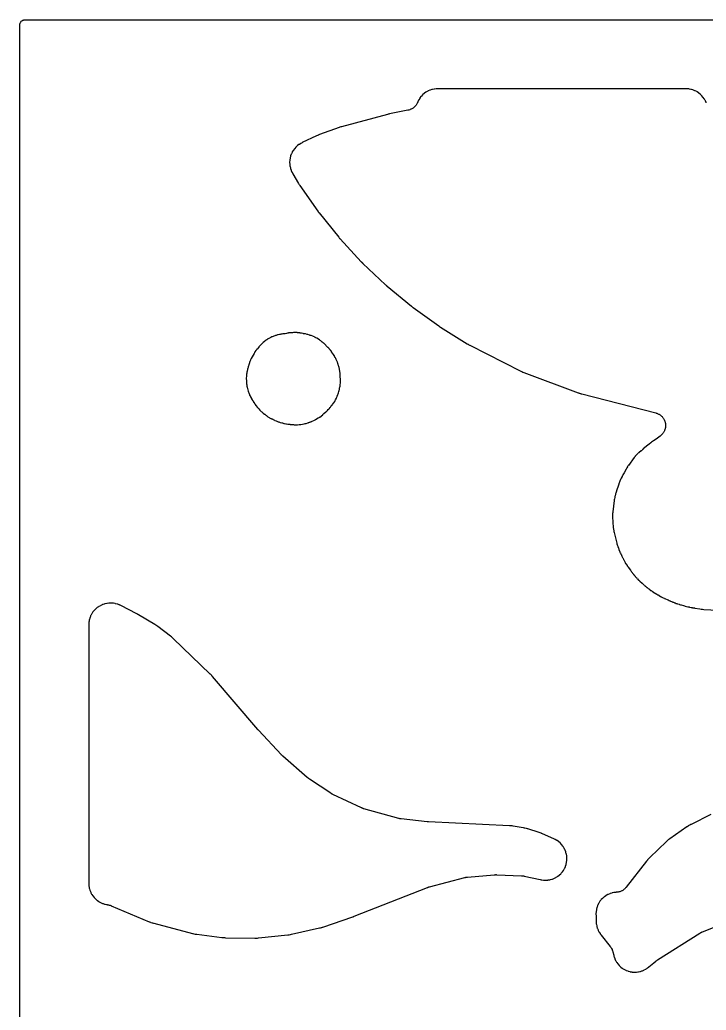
# Model space of a CAD drawing. Header units: millimetres. Extents: x 0 to 300, y 0 to 300.
# Drawn here: x -0.1 to 79.6, y 185.2 to 300.1 of the extents above; entities that cross this region are included whole.
import ezdxf

# ---------------------------------------------------------------- set-up
doc = ezdxf.new("R2010")
doc.units = ezdxf.units.MM
doc.layers.add('CUT', color=7, linetype='CONTINUOUS')

msp = doc.modelspace()

# ---------------------------------------------------------------- linework, layer by layer
at = {"layer": 'CUT'}
for points in [[(-0.0625, 1.4375), (-0.0625, 298.5625), (-0.0625, 299.4478), (-0.0589, 299.5212), (-0.0503, 299.5794), (-0.036, 299.6365), (-0.0162, 299.6918), (0.009, 299.745), (0.0392, 299.7954), (0.0743, 299.8427), (0.1137, 299.8863), (0.1573, 299.9257), (0.2046, 299.9608), (0.255, 299.991), (0.3082, 300.0162), (0.3635, 300.036), (0.4206, 300.0503), (0.4788, 300.0589), (0.5522, 300.0625), (1.4375, 300.0625), (2.5582, 300.0625), (141.9381, 300.0625), (154.5924, 300.0625), (193.2472, 300.0625)], [(79.6094, 290.4241), (79.5888, 290.4782), (79.5155, 290.6459), (79.4897, 290.6978), (79.4005, 290.8577), (79.3699, 290.9068), (79.2658, 291.0574), (79.2305, 291.1033), (79.1123, 291.2431), (79.0729, 291.2855), (78.9417, 291.4133), (78.8984, 291.4516), (78.7555, 291.5661), (78.7087, 291.6001), (78.5554, 291.7004), (78.5055, 291.7297), (78.3434, 291.8147), (78.2908, 291.839), (78.1212, 291.908), (78.0666, 291.9272), (77.8912, 291.9795), (77.8349, 291.9933), (77.6553, 292.0285), (77.598, 292.0368), (77.4132, 292.0547), (77.3843, 292.0568), (77.3278, 292.0595), (77.3134, 292.0601), (77.2193, 292.0623), (77.2048, 292.0625), (77.1853, 292.0625), (48.4934, 292.0625), (48.4781, 292.0623), (48.3785, 292.0598), (48.3632, 292.0592), (48.3035, 292.0561), (48.2729, 292.0538), (48.0775, 292.0337), (48.017, 292.0244), (47.8273, 291.9851), (47.768, 291.9696), (47.5833, 291.9111), (47.5259, 291.8897), (47.3482, 291.8127), (47.2932, 291.7855), (47.1243, 291.6908), (47.0724, 291.6581), (46.914, 291.5467), (46.8657, 291.5089), (46.7195, 291.3819), (46.6753, 291.3394), (46.5428, 291.1981), (46.5032, 291.1513), (46.3858, 290.9972), (46.3512, 290.9466), (46.2501, 290.7814), (46.2209, 290.7276), (46.136, 290.5504), (46.1235, 290.5225), (46.1088, 290.4873), (46.0908, 290.447), (46.056, 290.3741), (46.0142, 290.2965), (45.9839, 290.2462), (45.9347, 290.173), (45.8996, 290.126), (45.8435, 290.0579), (45.804, 290.0145), (45.7415, 289.9524), (45.6979, 289.913), (45.6296, 289.8573), (45.5824, 289.8224), (45.5089, 289.7736), (45.4585, 289.7435), (45.3807, 289.7021), (45.3276, 289.6771), (45.246, 289.6435), (45.1907, 289.6238), (45.1063, 289.5984), (45.0279, 289.5789), (44.9849, 289.5693), (42.8603, 289.1502), (42.8508, 289.1482), (42.7846, 289.134), (42.7744, 289.1318), (42.6923, 289.1127), (42.6824, 289.1103), (42.6177, 289.0941), (42.6072, 289.0913), (37.2899, 287.6563), (37.2778, 287.6529), (37.1998, 287.6301), (37.1878, 287.6264), (37.0905, 287.5958), (37.0786, 287.5919), (37.0016, 287.5658), (36.9898, 287.5617), (34.7249, 286.7427), (34.711, 286.7374), (34.6207, 286.7022), (34.6069, 286.6966), (34.4948, 286.6497), (34.4811, 286.6437), (34.3927, 286.6041), (34.3792, 286.5978), (32.7305, 285.8088), (32.7304, 285.8088), (32.7173, 285.8023), (32.6327, 285.7593), (32.6198, 285.7525), (32.5696, 285.7255), (32.5443, 285.711), (32.3842, 285.6142), (32.3358, 285.5816), (32.1879, 285.4713), (32.1429, 285.4342), (32.0064, 285.31), (31.9652, 285.2687), (31.8415, 285.1318), (31.8045, 285.0867), (31.6946, 284.9385), (31.6621, 284.89), (31.5672, 284.7318), (31.5396, 284.6803), (31.4605, 284.5137), (31.438, 284.4598), (31.3755, 284.2862), (31.3584, 284.2304), (31.3129, 284.0516), (31.3013, 283.9944), (31.2735, 283.812), (31.2675, 283.754), (31.2576, 283.5697), (31.2572, 283.5114), (31.2652, 283.327), (31.2706, 283.2689), (31.2964, 283.0862), (31.3074, 283.0289), (31.3508, 282.8496), (31.3673, 282.7936), (31.428, 282.6194), (31.4499, 282.5653), (31.5282, 282.3954), (31.5411, 282.3692), (31.5675, 282.3187), (31.5744, 282.3058), (31.6203, 282.2228), (31.6275, 282.2102), (32.2871, 281.0837), (32.2933, 281.0734), (32.3341, 281.0068), (32.3405, 280.9966), (32.3934, 280.914), (32.4, 280.904), (32.4434, 280.8391), (32.4502, 280.8291), (32.4503, 280.8291), (34.5184, 277.869), (34.524, 277.8611), (34.5634, 277.8066), (34.5695, 277.7983), (34.6197, 277.7313), (34.6259, 277.7232), (34.6665, 277.6709), (34.6732, 277.6624), (36.9479, 274.8392), (36.954, 274.8318), (36.9969, 274.7803), (37.0035, 274.7724), (37.0581, 274.7091), (37.0648, 274.7015), (37.1087, 274.6522), (37.116, 274.6442), (39.5735, 271.9873), (39.5801, 271.9803), (39.6261, 271.9322), (39.6332, 271.9248), (39.6916, 271.8657), (39.6987, 271.8586), (39.7456, 271.8127), (39.7534, 271.8053), (42.3885, 269.3179), (42.3955, 269.3115), (42.4442, 269.2669), (42.4518, 269.2601), (42.5135, 269.2056), (42.521, 269.1991), (42.5704, 269.1568), (42.5786, 269.15), (45.3863, 266.8358), (45.3936, 266.8299), (45.4446, 266.7892), (45.4525, 266.783), (45.5169, 266.7333), (45.5248, 266.7273), (45.5763, 266.6889), (45.5848, 266.6827), (48.56, 264.5457), (48.5675, 264.5403), (48.6203, 264.5036), (48.6285, 264.498), (48.6952, 264.4533), (48.7033, 264.448), (48.7565, 264.4135), (48.7653, 264.4079), (51.8659, 262.4752), (51.8773, 262.4683), (51.9514, 262.4244), (51.9629, 262.4178), (52.0571, 262.3646), (52.0688, 262.3583), (52.1448, 262.3176), (52.1565, 262.3115), (58.0742, 259.3132), (58.0889, 259.306), (58.1852, 259.2605), (58.2002, 259.2537), (58.3226, 259.1998), (58.3377, 259.1934), (58.4363, 259.1532), (58.4516, 259.1473), (64.7625, 256.7743), (64.7779, 256.7687), (64.8787, 256.7339), (64.8942, 256.7288), (65.0218, 256.6886), (65.0375, 256.6839), (65.14, 256.6547), (65.1559, 256.6504), (73.7416, 254.4551), (73.7841, 254.4431), (73.8614, 254.4193), (73.9444, 254.3891), (73.9987, 254.3664), (74.0783, 254.3282), (74.13, 254.3002), (74.2055, 254.2544), (74.2543, 254.2215), (74.325, 254.1686), (74.3702, 254.1311), (74.4354, 254.0714), (74.4767, 254.0296), (74.5357, 253.9639), (74.5728, 253.9183), (74.6251, 253.8471), (74.6575, 253.798), (74.7025, 253.722), (74.73, 253.67), (74.7673, 253.59), (74.7895, 253.5356), (74.8189, 253.4523), (74.8357, 253.3959), (74.8567, 253.3101), (74.8679, 253.2524), (74.8804, 253.165), (74.8859, 253.1064), (74.8897, 253.0182), (74.8894, 252.9594), (74.8847, 252.8712), (74.8786, 252.8127), (74.8652, 252.7254), (74.8534, 252.6678), (74.8315, 252.5823), (74.8142, 252.5261), (74.784, 252.4431), (74.7612, 252.3889), (74.7231, 252.3092), (74.6951, 252.2575), (74.6493, 252.182), (74.6164, 252.1333), (74.5634, 252.0626), (74.5258, 252.0174), (74.4662, 251.9522), (74.4244, 251.9109), (74.3587, 251.8519), (74.2958, 251.8009), (74.2609, 251.7739), (73.7871, 251.4263), (73.485, 251.2254), (73.4702, 251.2153), (73.3756, 251.1482), (73.3611, 251.1376), (73.2449, 251.0499), (73.2308, 251.039), (73.1402, 250.9663), (73.1265, 250.9549), (73.015, 250.8599), (72.7743, 250.6833), (72.7638, 250.6755), (72.6964, 250.6237), (72.6861, 250.6157), (72.6463, 250.5837), (72.6263, 250.5669), (72.4986, 250.4549), (72.4794, 250.4372), (72.4589, 250.4176), (72.4443, 250.405), (72.3, 250.2736), (72.2782, 250.2528), (72.2369, 250.2112), (72.2264, 250.2004), (72.1644, 250.1348), (72.0943, 250.075), (72.0861, 250.068), (72.0526, 250.0383), (71.8165, 249.8559), (71.8056, 249.8472), (71.7352, 249.7902), (71.7245, 249.7813), (71.683, 249.7461), (71.6622, 249.7275), (71.5315, 249.6057), (71.4926, 249.5658), (71.3739, 249.4324), (71.3558, 249.4111), (71.3216, 249.3688), (71.3129, 249.3579), (71.2576, 249.2862), (71.2492, 249.2751), (70.5698, 248.3515), (70.5628, 248.3417), (70.5175, 248.2775), (70.5106, 248.2676), (70.4842, 248.2284), (70.4711, 248.2081), (70.3885, 248.0745), (70.3762, 248.0537), (70.353, 248.0125), (70.3471, 248.0019), (70.3099, 247.9327), (70.3043, 247.922), (70.0977, 247.5184), (69.9464, 247.2735), (69.9382, 247.26), (69.8865, 247.1712), (69.8788, 247.1574), (69.8491, 247.1033), (69.8347, 247.0752), (69.7457, 246.8901), (69.7327, 246.8613), (69.7264, 246.846), (69.7089, 246.8134), (69.7018, 246.7998), (69.6749, 246.7463), (69.6618, 246.7185), (69.5813, 246.536), (69.5696, 246.5076), (69.5483, 246.4515), (69.543, 246.4371), (69.5099, 246.343), (69.505, 246.3284), (69.4749, 246.2355), (69.4738, 246.2325), (69.4696, 246.2202), (69.4678, 246.2149), (69.4588, 246.1887), (69.4513, 246.1653), (69.4504, 246.1624), (69.4429, 246.1398), (69.4389, 246.1274), (69.4174, 246.0577), (69.2115, 245.4211), (69.2024, 245.3957), (69.1969, 245.3796), (69.1627, 245.2744), (69.1576, 245.2581), (69.1466, 245.2207), (69.1292, 245.1667), (69.1248, 245.1526), (69.0975, 245.0607), (69.0935, 245.0465), (69.0785, 244.9908), (69.0715, 244.9621), (69.0525, 244.875), (69.0415, 244.8392), (69.0377, 244.8264), (69.014, 244.7431), (69.0105, 244.7302), (68.9974, 244.6798), (68.9912, 244.6539), (68.9551, 244.4846), (68.9501, 244.4584), (68.9415, 244.4071), (68.9394, 244.3939), (68.927, 244.3082), (68.9253, 244.295), (68.7654, 242.9866), (68.7639, 242.973), (68.7552, 242.8848), (68.754, 242.8713), (68.7499, 242.8181), (68.7485, 242.7909), (68.7431, 242.6138), (68.7428, 242.5866), (68.7436, 242.5333), (68.744, 242.5197), (68.7473, 242.4311), (68.748, 242.4175), (68.8246, 241.1468), (68.8256, 241.1331), (68.8331, 241.0437), (68.8344, 241.0299), (68.8401, 240.9763), (68.8437, 240.949), (68.8709, 240.7717), (68.8757, 240.7445), (68.8863, 240.6917), (68.8892, 240.6782), (68.9089, 240.5907), (68.9121, 240.5772), (69.2186, 239.3476), (69.2221, 239.3341), (69.2461, 239.2465), (69.25, 239.2331), (69.2656, 239.1808), (69.2742, 239.1542), (69.3343, 238.983), (69.3442, 238.9568), (69.3646, 238.9062), (69.37, 238.8933), (69.406, 238.81), (69.4117, 238.7972), (69.4322, 238.7526), (69.451, 238.6895), (69.4555, 238.675), (69.4739, 238.6188), (69.484, 238.5902), (69.5545, 238.4063), (69.5661, 238.3783), (69.59, 238.3242), (69.5963, 238.3104), (69.6384, 238.2213), (69.6451, 238.2077), (69.7157, 238.0677), (69.7357, 238.0264), (69.7485, 238.0015), (69.757, 237.9858), (69.7661, 237.9678), (69.7936, 237.8952), (69.7982, 237.8836), (69.8163, 237.8387), (69.8261, 237.8158), (69.8917, 237.6708), (69.914, 237.6265), (69.9914, 237.4874), (70.0039, 237.466), (70.0293, 237.4246), (70.0359, 237.4141), (70.0794, 237.3462), (70.0802, 237.345), (70.204, 237.0994), (70.211, 237.086), (70.2574, 236.9995), (70.2647, 236.9863), (70.2938, 236.935), (70.3094, 236.9092), (70.415, 236.7437), (70.4318, 236.7187), (70.466, 236.6706), (70.4749, 236.6584), (70.5338, 236.5799), (70.543, 236.5679), (70.8279, 236.2072), (70.853, 236.1658), (70.8603, 236.154), (70.9085, 236.0784), (70.916, 236.0668), (70.946, 236.022), (70.9619, 235.9994), (71.067, 235.8571), (71.1018, 235.8142), (71.1304, 235.7822), (71.1453, 235.7612), (71.1548, 235.7482), (71.1924, 235.6981), (71.2124, 235.6729), (71.3464, 235.513), (71.3677, 235.489), (71.4105, 235.4432), (71.4216, 235.4316), (71.4948, 235.3572), (71.5063, 235.346), (71.5178, 235.3349), (71.5651, 235.2779), (71.5746, 235.2667), (71.6123, 235.2235), (71.6322, 235.2018), (71.7645, 235.0643), (71.7854, 235.0437), (71.8272, 235.0044), (71.838, 234.9944), (71.9091, 234.9307), (71.9201, 234.921), (72.1656, 234.7116), (72.4165, 234.4701), (72.4262, 234.4611), (72.4894, 234.4028), (72.4992, 234.394), (72.538, 234.3598), (72.5582, 234.3428), (72.6921, 234.235), (72.713, 234.2189), (72.7546, 234.1883), (72.7654, 234.1806), (72.8357, 234.1312), (72.8467, 234.1237), (72.8827, 234.0996), (72.9345, 234.0554), (72.9437, 234.0477), (73.004, 233.9983), (73.0134, 233.9908), (73.0502, 233.9618), (73.0694, 233.9473), (73.1957, 233.8559), (73.2154, 233.8423), (73.2545, 233.8163), (73.2646, 233.8098), (73.3304, 233.7679), (73.3406, 233.7616), (73.3732, 233.7417), (73.4004, 233.7243), (73.4134, 233.7161), (73.8698, 233.439), (74.0037, 233.3494), (74.0143, 233.3425), (74.0836, 233.2982), (74.0943, 233.2915), (74.1366, 233.2657), (74.1584, 233.253), (74.3023, 233.1734), (74.3247, 233.1616), (74.3429, 233.1525), (74.3888, 233.1257), (74.3986, 233.1202), (74.4418, 233.096), (74.4629, 233.0848), (74.5955, 233.0174), (74.6162, 233.0074), (74.6266, 233.0026), (74.6267, 233.0025), (74.7491, 232.9447), (74.7681, 232.9361), (75.1829, 232.7574), (75.2911, 232.7013), (75.301, 232.6963), (75.3697, 232.6622), (75.38, 232.6573), (75.4255, 232.6358), (75.4476, 232.6259), (75.5868, 232.5669), (75.6085, 232.5582), (75.6463, 232.5439), (75.6567, 232.5401), (75.7281, 232.5146), (75.7397, 232.5105), (75.8173, 232.4846), (75.8922, 232.4544), (75.9053, 232.4493), (75.9202, 232.4436), (75.9275, 232.4406), (75.9375, 232.4364), (75.9817, 232.4184), (76.0031, 232.4102), (76.1378, 232.3615), (76.1587, 232.3543), (76.1952, 232.3426), (76.2052, 232.3395), (76.274, 232.3187), (76.2852, 232.3155), (76.2992, 232.3115), (76.3143, 232.3062), (76.4832, 232.2501), (76.5041, 232.2436), (76.6403, 232.2039), (76.6613, 232.1981), (76.7103, 232.1858), (76.9647, 232.1006), (76.9853, 232.0941), (77.1194, 232.0546), (77.1402, 232.0488), (77.3102, 232.0052), (77.3311, 232.0003), (77.4678, 231.9704), (77.4889, 231.9662), (77.6293, 231.9407), (77.6796, 231.9283), (77.6979, 231.9241), (77.8477, 231.892), (77.8661, 231.8883), (77.9862, 231.8665), (78.0047, 231.8635), (78.0329, 231.8592), (78.0335, 231.8591), (78.2198, 231.8308), (78.2434, 231.8278), (78.2955, 231.82), (78.8657, 231.7167), (78.8841, 231.7136), (79.0044, 231.6957), (79.023, 231.6932), (79.1745, 231.6754), (79.1931, 231.6735), (79.3143, 231.6631), (79.333, 231.6618), (80.9527, 231.5734)], [(80.1591, 207.8573), (77.8477, 206.7112), (77.8283, 206.7012), (77.7035, 206.6335), (77.6845, 206.6228), (77.5312, 206.5323), (77.5126, 206.5208), (77.393, 206.4443), (77.3749, 206.4322), (75.3881, 205.0555), (75.3783, 205.0485), (75.3148, 205.0027), (75.3052, 204.9955), (75.2676, 204.9672), (75.2486, 204.9523), (75.1276, 204.8531), (75.1093, 204.8375), (75.0741, 204.8062), (75.0651, 204.7982), (75.0077, 204.745), (74.9989, 204.7367), (73.0481, 202.8581), (73.0329, 202.843), (72.936, 202.7428), (72.9214, 202.7271), (72.8045, 202.5972), (72.7904, 202.581), (72.701, 202.4742), (72.6875, 202.4575), (70.3332, 199.432), (70.3062, 199.399), (70.2554, 199.3397), (70.1968, 199.2776), (70.156, 199.2382), (70.0918, 199.182), (70.0474, 199.1466), (69.9783, 199.0967), (69.9307, 199.0657), (69.8571, 199.0226), (69.8068, 198.9962), (69.7295, 198.9602), (69.6769, 198.9387), (69.5966, 198.9103), (69.5422, 198.8938), (69.4595, 198.8731), (69.4038, 198.8619), (69.3195, 198.8491), (69.2418, 198.841), (69.1992, 198.8376), (69.1701, 198.8359), (69.1399, 198.8335), (68.947, 198.8128), (68.8872, 198.8033), (68.7, 198.7639), (68.6415, 198.7485), (68.4591, 198.6904), (68.4025, 198.6691), (68.2269, 198.5929), (68.1727, 198.5661), (68.0057, 198.4726), (67.9545, 198.4404), (67.7978, 198.3306), (67.75, 198.2934), (67.6052, 198.1683), (67.5614, 198.1265), (67.4299, 197.9875), (67.3906, 197.9415), (67.2738, 197.7899), (67.2393, 197.7402), (67.1384, 197.5776), (67.1091, 197.5247), (67.025, 197.3528), (67.0012, 197.2971), (66.9349, 197.1176), (66.9168, 197.0599), (66.8689, 196.8746), (66.8567, 196.8153), (66.8277, 196.6262), (66.8216, 196.566), (66.8118, 196.3749), (66.8117, 196.3144), (66.8214, 196.1206), (66.8237, 196.0904), (66.8333, 195.9951), (66.8352, 195.9729), (66.8385, 195.9297), (66.8399, 195.8978), (66.8404, 195.8871), (66.8408, 195.882), (66.8408, 195.879), (66.8411, 195.8692), (66.8424, 195.8133), (66.8414, 195.7504), (66.8403, 195.7161), (66.8393, 195.6975), (66.8387, 195.6834), (66.8368, 195.6165), (66.8361, 195.5955), (66.836, 195.567), (66.8361, 195.5622), (66.8359, 195.5557), (66.8363, 195.5316), (66.8355, 195.4074), (66.8379, 195.3493), (66.8545, 195.1661), (66.8625, 195.1085), (66.8968, 194.9278), (66.9104, 194.8712), (66.962, 194.6946), (66.981, 194.6396), (67.0494, 194.4689), (67.0737, 194.416), (67.1583, 194.2527), (67.1876, 194.2024), (67.2891, 194.046), (67.3055, 194.022), (67.3387, 193.9759), (67.3473, 193.9641), (67.4044, 193.8888), (67.4133, 193.8773), (68.4688, 192.5513), (68.498, 192.5125), (68.5496, 192.44), (68.6016, 192.358), (68.6331, 192.3016), (68.6759, 192.2144), (68.7012, 192.1549), (68.7344, 192.0636), (68.7602, 191.9785), (68.773, 191.9316), (68.8706, 191.5336), (68.8742, 191.5196), (68.8987, 191.4291), (68.9026, 191.4152), (68.9187, 191.3612), (68.9276, 191.3337), (68.9886, 191.1592), (69.0103, 191.1057), (69.0868, 190.9401), (69.1135, 190.889), (69.2055, 190.7315), (69.237, 190.6831), (69.3437, 190.5352), (69.3797, 190.4901), (69.5002, 190.3531), (69.5403, 190.3117), (69.6734, 190.1869), (69.7173, 190.1495), (69.8618, 190.0381), (69.9091, 190.0051), (70.0636, 189.9081), (70.1138, 189.8798), (70.2769, 189.798), (70.3297, 189.7747), (70.4998, 189.709), (70.5546, 189.6908), (70.7303, 189.6418), (70.7865, 189.6289), (70.9661, 189.597), (71.0234, 189.5896), (71.2052, 189.5751), (71.2628, 189.5732), (71.4452, 189.5762), (71.5028, 189.5799), (71.6841, 189.6004), (71.741, 189.6096), (71.9195, 189.6474), (71.9753, 189.6621), (72.1493, 189.7168), (72.2034, 189.7368), (72.3714, 189.808), (72.4233, 189.8331), (72.5836, 189.9201), (72.633, 189.95), (72.7863, 190.0534), (72.8098, 190.0701), (72.8549, 190.1039), (72.8664, 190.1126), (72.9402, 190.1706), (72.9514, 190.1796), (73.7297, 190.8215), (73.7406, 190.8304), (73.7664, 190.851), (73.7775, 190.8597), (73.7911, 190.8703), (73.8024, 190.8788), (73.8288, 190.8986), (73.8401, 190.907), (73.8533, 190.9165), (73.8648, 190.9247), (73.8918, 190.9436), (73.9034, 190.9516), (73.9177, 190.9613), (73.9294, 190.9691), (73.957, 190.9872), (73.9689, 190.9948), (78.8663, 194.0934), (78.8756, 194.0992), (78.8901, 194.1081), (78.9143, 194.1225), (78.947, 194.1413), (78.9764, 194.1574), (78.9999, 194.1698), (79.0134, 194.1767), (79.0185, 194.1793), (79.0482, 194.1935), (79.1147, 194.2241), (79.1551, 194.2414), (79.1688, 194.2469), (79.1791, 194.2509), (81.9372, 195.3173)]]:
    msp.add_lwpolyline(points, dxfattribs=at)
for points in [[(26.5153, 256.7676), (26.5887, 256.5812), (26.6146, 256.5243), (26.7071, 256.3464), (26.7222, 256.3191), (26.7502, 256.2714), (26.7548, 256.2612), (26.7638, 256.2436), (26.7705, 256.2286), (26.8559, 256.0597), (26.8855, 256.0077), (26.9887, 255.846), (27.0054, 255.8212), (27.0393, 255.7735), (27.0481, 255.7614), (27.0545, 255.7529), (27.0656, 255.7314), (27.0722, 255.7189), (27.0987, 255.6705), (27.1129, 255.646), (27.2072, 255.4912), (27.2388, 255.4443), (27.3458, 255.301), (27.3818, 255.2574), (27.5034, 255.123), (27.5229, 255.1025), (27.5388, 255.0865), (27.6471, 254.9525), (27.6855, 254.9094), (27.8007, 254.792), (27.806, 254.786), (27.8457, 254.7449), (27.9659, 254.632), (27.9716, 254.626), (28.0128, 254.5868), (28.1485, 254.4692), (28.1932, 254.4341), (28.3414, 254.3285), (28.365, 254.3126), (28.4109, 254.283), (28.4176, 254.2769), (28.4276, 254.268), (28.4929, 254.2109), (28.503, 254.2022), (28.543, 254.1687), (28.5639, 254.1521), (28.6999, 254.0483), (28.7437, 254.0179), (28.8864, 253.9278), (28.9328, 253.9014), (29.085, 253.8233), (29.109, 253.8117), (29.1564, 253.79), (29.1686, 253.7845), (29.2483, 253.7502), (29.2606, 253.745), (29.265, 253.7433), (29.3045, 253.7188), (29.329, 253.7043), (29.4884, 253.6156), (29.5393, 253.5904), (29.7041, 253.5182), (29.7538, 253.4991), (29.9194, 253.4343), (29.9735, 253.416), (29.9885, 253.4118), (30.1389, 253.36), (30.1944, 253.3438), (30.3596, 253.3042), (30.3884, 253.2941), (30.4154, 253.2853), (30.5896, 253.2333), (30.6447, 253.2196), (30.8206, 253.1847), (30.8767, 253.1764), (31.0576, 253.158), (31.0859, 253.1558), (31.1412, 253.1528), (31.1554, 253.1522), (31.1794, 253.1515), (31.2049, 253.1464), (31.2196, 253.1436), (31.277, 253.1335), (31.3065, 253.1291), (31.4964, 253.1055), (31.556, 253.1011), (31.656, 253.0987), (31.7199, 253.093), (31.7769, 253.0908), (31.8663, 253.0914), (31.89, 253.09), (32.0893, 253.083), (32.1515, 253.084), (32.3505, 253.0977), (32.3815, 253.1006), (32.4418, 253.1079), (32.4573, 253.11), (32.5573, 253.1248), (32.5727, 253.1272), (32.9414, 253.1914), (32.9573, 253.1944), (33.0598, 253.2151), (33.0755, 253.2185), (33.1367, 253.2326), (33.1679, 253.2406), (33.3689, 253.2984), (33.3996, 253.3081), (33.4589, 253.3286), (33.474, 253.3341), (33.5719, 253.371), (33.5869, 253.3768), (33.7309, 253.4355), (33.7651, 253.4476), (33.7798, 253.4531), (33.8368, 253.475), (33.8657, 253.487), (34.0514, 253.5697), (34.0797, 253.5832), (34.1341, 253.6109), (34.148, 253.6182), (34.2374, 253.6667), (34.251, 253.6743), (34.5856, 253.8674), (34.5979, 253.8747), (34.6773, 253.9231), (34.6895, 253.9307), (34.7365, 253.9609), (34.7602, 253.9769), (34.9096, 254.0833), (34.9545, 254.1187), (35.0931, 254.2388), (35.1143, 254.258), (35.1547, 254.2966), (35.1649, 254.3066), (35.2306, 254.3723), (35.2406, 254.3826), (35.2435, 254.3856), (35.2612, 254.3982), (35.2841, 254.4154), (35.4285, 254.529), (35.4717, 254.5665), (35.4815, 254.5758), (35.4844, 254.5784), (35.5243, 254.6167), (35.6028, 254.6916), (35.6081, 254.6972), (35.6152, 254.704), (35.6546, 254.7457), (35.7338, 254.8379), (35.7895, 254.8909), (35.8298, 254.9331), (35.9503, 255.0724), (35.9863, 255.1182), (36.0943, 255.2707), (36.1105, 255.2948), (36.1129, 255.2986), (36.1705, 255.362), (36.1802, 255.373), (36.2176, 255.4164), (36.2363, 255.439), (36.352, 255.5871), (36.3859, 255.6351), (36.4866, 255.7938), (36.5017, 255.8189), (36.53, 255.8687), (36.5371, 255.8815), (36.5822, 255.9655), (36.589, 255.9785), (36.6874, 256.1733), (36.6943, 256.1875), (36.7383, 256.2806), (36.7449, 256.295), (36.7698, 256.3516), (36.7818, 256.3809), (36.8547, 256.5732), (36.8652, 256.6031), (36.884, 256.662), (36.8886, 256.6771), (36.9174, 256.7759), (36.9216, 256.7912), (36.9596, 256.9359), (37.0028, 257.0737), (37.0073, 257.0888), (37.0353, 257.187), (37.0394, 257.2022), (37.0547, 257.2617), (37.0617, 257.2923), (37.102, 257.4925), (37.1074, 257.5235), (37.1164, 257.5842), (37.1185, 257.5998), (37.1307, 257.7012), (37.1324, 257.7169), (37.1522, 257.927), (37.1535, 257.9419), (37.1602, 258.0388), (37.161, 258.0537), (37.1636, 258.112), (37.1642, 258.1419), (37.1631, 258.3334), (37.1598, 258.393), (37.1397, 258.5834), (37.1358, 258.6131), (37.1351, 258.6178), (37.1372, 258.8062), (37.1344, 258.8701), (37.1148, 259.0742), (37.1109, 259.1059), (37.1016, 259.1677), (37.0991, 259.1835), (37.0809, 259.2859), (37.0779, 259.3016), (36.9922, 259.7188), (36.9889, 259.734), (36.9662, 259.8318), (36.9625, 259.8468), (36.9473, 259.9052), (36.9388, 259.935), (36.8784, 260.1265), (36.8683, 260.1557), (36.8472, 260.2123), (36.8417, 260.2267), (36.8041, 260.3199), (36.7982, 260.3341), (36.6939, 260.5749), (36.6882, 260.5877), (36.6503, 260.67), (36.6443, 260.6826), (36.6203, 260.7316), (36.6075, 260.7564), (36.6042, 260.7623), (36.5997, 260.7723), (36.5738, 260.8277), (36.5597, 260.8557), (36.464, 261.0351), (36.4485, 261.0624), (36.4169, 261.1147), (36.4087, 261.128), (36.3539, 261.2138), (36.3453, 261.2269), (36.1264, 261.5505), (36.1175, 261.5633), (36.0584, 261.646), (36.0492, 261.6586), (36.0124, 261.7073), (35.9929, 261.7317), (35.8623, 261.8872), (35.8416, 261.9106), (35.7999, 261.9552), (35.7891, 261.9664), (35.7179, 262.0389), (35.7068, 262.0499), (35.2081, 262.5312), (35.197, 262.5417), (35.124, 262.6087), (35.1126, 262.6188), (35.0677, 262.658), (35.0442, 262.6774), (34.8884, 262.7998), (34.864, 262.8181), (34.8154, 262.8524), (34.8028, 262.8611), (34.7204, 262.9162), (34.7076, 262.9245), (34.4122, 263.1115), (34.398, 263.1203), (34.3046, 263.1758), (34.2901, 263.1841), (34.2332, 263.2159), (34.2036, 263.2313), (34.011, 263.325), (33.9494, 263.3509), (33.7476, 263.4226), (33.7158, 263.4329), (33.6533, 263.4513), (33.6497, 263.4523), (33.6487, 263.4527), (33.6148, 263.4679), (33.5543, 263.4913), (33.3594, 263.5548), (33.2968, 263.5715), (33.0933, 263.6141), (33.0614, 263.6199), (32.9989, 263.6296), (32.9828, 263.6318), (32.8782, 263.645), (32.8621, 263.6468), (32.826, 263.6504), (32.6387, 263.6939), (32.6259, 263.6967), (32.5428, 263.7141), (32.53, 263.7167), (32.4798, 263.7261), (32.4541, 263.7303), (32.2882, 263.7538), (32.2363, 263.7589), (32.1964, 263.7611), (32.1857, 263.7623), (32.1175, 263.7664), (32.098, 263.7664), (32.0713, 263.7679), (32.0191, 263.7684), (31.9689, 263.7667), (31.9525, 263.7682), (31.901, 263.7706), (31.7378, 263.7713), (31.6862, 263.7692), (31.5708, 263.7597), (31.3974, 263.7575), (31.3309, 263.753), (31.119, 263.7267), (31.0861, 263.7216), (31.0221, 263.7101), (31.0057, 263.7069), (30.8997, 263.6846), (30.8835, 263.6809), (30.7483, 263.6486), (30.4654, 263.6169), (30.4494, 263.6148), (30.3455, 263.6003), (30.3296, 263.5979), (30.2675, 263.5875), (30.2358, 263.5814), (30.1442, 263.5609), (30.1406, 263.5604), (30.0915, 263.5523), (30.0665, 263.5477), (29.9066, 263.5144), (29.8572, 263.5019), (29.7007, 263.4552), (29.6764, 263.4474), (29.6294, 263.4312), (29.6174, 263.4269), (29.5397, 263.3982), (29.5278, 263.3937), (29.2148, 263.2705), (29.1981, 263.2636), (29.0905, 263.2175), (29.0741, 263.2102), (29.0103, 263.1806), (28.9781, 263.1644), (28.7722, 263.0532), (28.741, 263.0352), (28.6813, 262.9981), (28.6662, 262.9884), (28.5686, 262.9238), (28.5537, 262.9136), (28.528, 262.8954), (28.5151, 262.886), (28.4315, 262.8235), (28.4188, 262.8138), (28.3696, 262.7749), (28.345, 262.7543), (28.1906, 262.6184), (28.1448, 262.5734), (28.0732, 262.4953), (28.0346, 262.4656), (27.9841, 262.422), (27.8301, 262.2735), (27.8068, 262.2497), (27.7625, 262.2019), (27.7513, 262.1895), (27.6797, 262.108), (27.6689, 262.0953), (27.4704, 261.8558), (27.4612, 261.8444), (27.4022, 261.7696), (27.3932, 261.758), (27.3589, 261.7122), (27.3419, 261.6883), (27.2353, 261.5306), (27.2194, 261.5059), (27.1897, 261.457), (27.1823, 261.4444), (27.1349, 261.3618), (27.1277, 261.349), (26.8104, 260.7637), (26.8037, 260.751), (26.7612, 260.6679), (26.7548, 260.6551), (26.7305, 260.6046), (26.7187, 260.5785), (26.6459, 260.4068), (26.6353, 260.3801), (26.6159, 260.3275), (26.6111, 260.314), (26.5809, 260.2258), (26.5765, 260.2121), (26.5473, 260.1196), (26.5292, 260.0713), (26.5267, 260.0642), (26.5085, 260.0158), (26.5034, 260.0017), (26.4712, 259.9097), (26.4665, 259.8954), (26.4486, 259.8396), (26.4401, 259.8108), (26.3899, 259.6225), (26.3829, 259.5933), (26.379, 259.5751), (26.3785, 259.5734), (26.3635, 259.5159), (26.3566, 259.4862), (26.3165, 259.2924), (26.3111, 259.2624), (26.302, 259.2036), (26.3008, 259.195), (26.2798, 259.0653), (26.2756, 259.0339), (26.2689, 258.9725), (26.2674, 258.9568), (26.2596, 258.8608), (26.2527, 258.8096), (26.2508, 258.7938), (26.2441, 258.7317), (26.2415, 258.6998), (26.2303, 258.4922), (26.2294, 258.4602), (26.2294, 258.3977), (26.2296, 258.3817), (26.2323, 258.2778), (26.2329, 258.2618), (26.2481, 257.9737), (26.2492, 257.9574), (26.2577, 257.8514), (26.2592, 257.8352), (26.2661, 257.7717), (26.2705, 257.7393), (26.3047, 257.5297), (26.3108, 257.4976), (26.3245, 257.4352), (26.3282, 257.4193), (26.3538, 257.3162), (26.358, 257.3004), (26.4464, 256.982), (26.4508, 256.967), (26.4805, 256.8698), (26.4853, 256.8549), (26.5046, 256.797)], [(7.9454, 199.7305), (7.9636, 199.5444), (7.972, 199.4867), (8.0077, 199.3058), (8.0217, 199.2492), (8.0748, 199.0725), (8.0942, 199.0176), (8.1642, 198.8469), (8.1889, 198.7941), (8.2751, 198.6311), (8.3048, 198.5809), (8.4064, 198.427), (8.4409, 198.3799), (8.557, 198.2366), (8.5958, 198.1931), (8.7253, 198.0618), (8.7682, 198.0223), (8.9098, 197.9041), (8.9563, 197.8689), (9.1087, 197.7651), (9.1584, 197.7346), (9.3202, 197.646), (9.3727, 197.6205), (9.5422, 197.5481), (9.5969, 197.5278), (9.7727, 197.4722), (9.8291, 197.4573), (10.012, 197.4185), (10.0407, 197.4131), (10.0969, 197.404), (10.1114, 197.4018), (10.1423, 197.3976), (10.1529, 197.3961), (10.1776, 197.3924), (10.1806, 197.3919), (10.2306, 197.3825), (10.3174, 197.3637), (10.4113, 197.3378), (10.4913, 197.3111), (10.5461, 197.2908), (10.5506, 197.2889), (10.5616, 197.2844), (14.9722, 195.4157), (14.9924, 195.4076), (15.1247, 195.3572), (15.1452, 195.3498), (15.3132, 195.2926), (15.334, 195.2859), (15.4695, 195.2452), (15.4905, 195.2393), (19.9905, 194.0638), (20.0094, 194.0592), (20.1329, 194.0312), (20.152, 194.0272), (20.308, 193.9971), (20.3272, 193.9937), (20.4522, 193.9738), (20.4715, 193.971), (23.4024, 193.601), (23.419, 193.5991), (23.5276, 193.5885), (23.5443, 193.5871), (23.6808, 193.5775), (23.6976, 193.5766), (23.8065, 193.5721), (23.8233, 193.5716), (27.2152, 193.5251), (27.2328, 193.5251), (27.3475, 193.5269), (27.3651, 193.5274), (27.5089, 193.5339), (27.5265, 193.535), (27.6408, 193.5435), (27.6584, 193.5451), (31.0475, 193.8985), (31.065, 193.9006), (31.1786, 193.9158), (31.196, 193.9184), (31.3379, 193.9417), (31.3552, 193.9448), (31.4677, 193.9667), (31.4849, 193.9703), (34.7132, 194.697), (34.7287, 194.7007), (34.8292, 194.7262), (34.8446, 194.7303), (34.9698, 194.7656), (34.9851, 194.7701), (35.084, 194.8008), (35.0992, 194.8057), (38.5841, 195.9906), (38.5904, 195.9928), (38.6346, 196.0084), (38.6414, 196.0108), (38.6962, 196.0309), (38.7029, 196.0333), (38.746, 196.0497), (38.753, 196.0524), (47.2413, 199.3975), (47.2538, 199.4024), (47.283, 199.4134), (47.2956, 199.418), (47.311, 199.4235), (47.3236, 199.428), (47.3532, 199.4381), (47.3659, 199.4424), (47.3805, 199.4472), (47.3933, 199.4513), (47.4232, 199.4605), (47.436, 199.4644), (47.4517, 199.469), (47.4646, 199.4727), (47.4947, 199.4811), (47.5076, 199.4846), (51.5899, 200.5544), (51.5992, 200.5567), (51.6136, 200.5604), (51.6375, 200.566), (51.6697, 200.5731), (51.6983, 200.579), (51.7211, 200.5833), (51.7342, 200.5857), (51.739, 200.5865), (51.7674, 200.5909), (51.8307, 200.5998), (51.8688, 200.6043), (51.8817, 200.6056), (51.8912, 200.6064), (55.0096, 200.8752), (55.0238, 200.8764), (55.0571, 200.8787), (55.0713, 200.8796), (55.0887, 200.8805), (55.103, 200.8812), (55.1363, 200.8825), (55.1506, 200.8829), (55.167, 200.8833), (55.1813, 200.8835), (55.2146, 200.8837), (55.2289, 200.8837), (55.2463, 200.8835), (55.2606, 200.8833), (55.2939, 200.8824), (55.3082, 200.882), (58.1712, 200.7644), (58.1811, 200.764), (58.1966, 200.7632), (58.2221, 200.7615), (58.2562, 200.7587), (58.2865, 200.7558), (58.3105, 200.753), (58.3242, 200.7513), (58.3293, 200.7507), (58.3589, 200.7463), (58.4245, 200.7355), (58.4637, 200.7282), (58.4769, 200.7254), (58.4866, 200.7233), (60.3386, 200.3125), (60.3529, 200.3095), (60.4467, 200.2911), (60.4611, 200.2885), (60.5177, 200.2788), (60.5468, 200.2746), (60.7338, 200.252), (60.7925, 200.2478), (60.9782, 200.2436), (61.037, 200.2452), (61.2222, 200.2593), (61.2806, 200.2666), (61.4636, 200.2987), (61.5209, 200.3117), (61.6999, 200.3615), (61.7557, 200.3801), (61.9289, 200.4472), (61.9826, 200.4711), (62.1485, 200.5549), (62.1996, 200.5839), (62.3564, 200.6835), (62.4044, 200.7174), (62.5508, 200.8318), (62.5953, 200.8703), (62.7297, 200.9985), (62.7702, 201.0411), (62.8915, 201.1819), (62.9276, 201.2282), (63.0346, 201.3802), (63.066, 201.4299), (63.1575, 201.5915), (63.1839, 201.644), (63.2592, 201.8139), (63.2804, 201.8688), (63.3387, 202.0452), (63.3544, 202.1018), (63.3951, 202.2831), (63.4052, 202.341), (63.428, 202.5254), (63.4324, 202.584), (63.4371, 202.7698), (63.4357, 202.8285), (63.4221, 203.0138), (63.415, 203.0722), (63.3834, 203.2553), (63.3706, 203.3126), (63.3213, 203.4918), (63.3029, 203.5476), (63.2363, 203.7211), (63.2125, 203.7748), (63.1292, 203.9409), (63.1003, 203.9921), (63.0012, 204.1492), (62.9675, 204.1974), (62.8534, 204.3441), (62.8151, 204.3886), (62.6873, 204.5235), (62.6448, 204.5641), (62.5044, 204.6858), (62.4581, 204.722), (62.3065, 204.8294), (62.2569, 204.861), (62.0932, 204.9543), (62.0674, 204.9682), (62.0162, 204.9941), (62.003, 205.0006), (61.9167, 205.0417), (61.9034, 205.0478), (60.6079, 205.6264), (60.5924, 205.6331), (60.491, 205.675), (60.4753, 205.6813), (60.3465, 205.7303), (60.3306, 205.7361), (60.227, 205.7722), (60.2109, 205.7776), (58.8873, 206.1978), (58.8666, 206.204), (58.7319, 206.2415), (58.711, 206.2469), (58.5404, 206.2879), (58.5194, 206.2925), (58.3822, 206.3203), (58.361, 206.3242), (57.219, 206.513), (57.2017, 206.5156), (57.089, 206.5309), (57.0716, 206.533), (56.9296, 206.548), (56.9121, 206.5496), (56.7987, 206.5583), (56.7812, 206.5594), (47.3616, 207.0038), (47.3558, 207.0041), (47.3422, 207.0048), (47.3364, 207.0052), (47.3225, 207.006), (47.3153, 207.0065), (47.2987, 207.0076), (47.2915, 207.0081), (47.2833, 207.0087), (47.2761, 207.0093), (47.2594, 207.0107), (47.2523, 207.0113), (47.2486, 207.0117), (47.2402, 207.0125), (47.2205, 207.0145), (47.212, 207.0154), (44.2025, 207.3503), (44.1935, 207.3514), (44.1795, 207.3531), (44.1566, 207.3562), (44.1262, 207.3606), (44.0991, 207.3651), (44.0776, 207.3689), (44.0653, 207.3712), (44.0608, 207.3721), (44.0344, 207.3776), (43.9758, 207.3908), (43.9408, 207.3993), (43.9291, 207.4025), (43.9204, 207.4048), (39.8835, 208.526), (39.8746, 208.5285), (39.8606, 208.5325), (39.8377, 208.5395), (39.8071, 208.5492), (39.78, 208.5583), (39.7587, 208.5659), (39.7465, 208.5703), (39.742, 208.5719), (39.7158, 208.5821), (39.658, 208.6055), (39.6237, 208.6203), (39.6122, 208.6255), (39.6037, 208.6294), (36.2824, 210.1811), (36.2762, 210.1841), (36.2616, 210.191), (36.2589, 210.1923), (36.2308, 210.2064), (36.1752, 210.2356), (36.1562, 210.2459), (36.1304, 210.2611), (36.0627, 210.3027), (36.034, 210.3211), (33.5484, 211.9805), (33.5365, 211.9886), (33.5088, 212.0077), (33.497, 212.016), (33.4829, 212.0261), (33.4714, 212.0345), (33.4445, 212.0543), (33.4331, 212.0629), (33.42, 212.0729), (33.4087, 212.0817), (33.3825, 212.1024), (33.3713, 212.1114), (33.3577, 212.1225), (33.3467, 212.1316), (33.3211, 212.1532), (33.3102, 212.1625), (30.4666, 214.6374), (30.4582, 214.6448), (30.4388, 214.6621), (30.4305, 214.6696), (30.4204, 214.6788), (30.4122, 214.6864), (30.3932, 214.7042), (30.3851, 214.7119), (30.3759, 214.7208), (30.3679, 214.7286), (30.3493, 214.7469), (30.3414, 214.7548), (30.3318, 214.7645), (30.324, 214.7725), (30.3059, 214.7912), (30.2982, 214.7993), (27.6316, 217.631), (27.6285, 217.6343), (27.6213, 217.6421), (27.6182, 217.6454), (27.6109, 217.6534), (27.6071, 217.6575), (27.5984, 217.6671), (27.5946, 217.6712), (27.5903, 217.676), (27.5866, 217.6802), (27.5779, 217.6899), (27.5747, 217.6936), (27.5678, 217.7015), (27.5579, 217.7129), (27.5536, 217.7179), (22.3018, 223.8805), (22.292, 223.8917), (22.2274, 223.9638), (22.2173, 223.9748), (22.134, 224.0633), (22.1236, 224.074), (22.0555, 224.1429), (22.0449, 224.1533), (17.7567, 228.2757), (17.7442, 228.2873), (17.6619, 228.362), (17.6491, 228.3733), (17.5432, 228.4641), (17.5301, 228.475), (17.4437, 228.5449), (17.4303, 228.5554), (15.9493, 229.6853), (15.9356, 229.6954), (15.8457, 229.7601), (15.8317, 229.7699), (15.7165, 229.8478), (15.7023, 229.8571), (15.6088, 229.9166), (15.5943, 229.9255), (13.7283, 231.0391), (13.72, 231.044), (13.6618, 231.0774), (13.6528, 231.0825), (13.5797, 231.1229), (13.5708, 231.1277), (13.5124, 231.1587), (13.5028, 231.1637), (11.6732, 232.0927), (11.6598, 232.0993), (11.5726, 232.1408), (11.5591, 232.1471), (11.5061, 232.1708), (11.4787, 232.1822), (11.3011, 232.2512), (11.2447, 232.27), (11.0636, 232.3204), (11.0057, 232.3335), (10.8205, 232.3657), (10.7615, 232.373), (10.5741, 232.3868), (10.5147, 232.3882), (10.3268, 232.3834), (10.2675, 232.3789), (10.0811, 232.3555), (10.0225, 232.3451), (9.8368, 232.3028), (9.8079, 232.2955), (9.7872, 232.2897), (9.7593, 232.2811), (9.579, 232.2209), (9.5514, 232.2109), (9.5342, 232.2042), (9.5076, 232.1931), (9.3391, 232.1181), (9.2877, 232.0921), (9.1293, 232.0025), (9.0807, 231.9718), (8.9316, 231.8673), (8.8861, 231.8321), (8.7477, 231.7139), (8.7058, 231.6744), (8.5794, 231.5435), (8.5415, 231.5002), (8.4282, 231.3578), (8.3946, 231.3111), (8.2955, 231.1584), (8.2665, 231.1087), (8.1824, 230.9472), (8.1584, 230.895), (8.0902, 230.7262), (8.0712, 230.6719), (8.0195, 230.4974), (8.0059, 230.4415), (7.9711, 230.2628), (7.9629, 230.2058), (7.9452, 230.0222), (7.9431, 229.9935), (7.9404, 229.9373), (7.9399, 229.9229), (7.9377, 229.8294), (7.9375, 229.815), (7.9375, 199.9404), (7.9377, 199.9258), (7.94, 199.8311), (7.9405, 199.8165), (7.9433, 199.7596)]]:
    msp.add_lwpolyline(points, close=True, dxfattribs=at)

doc.saveas('drawing.dxf')
